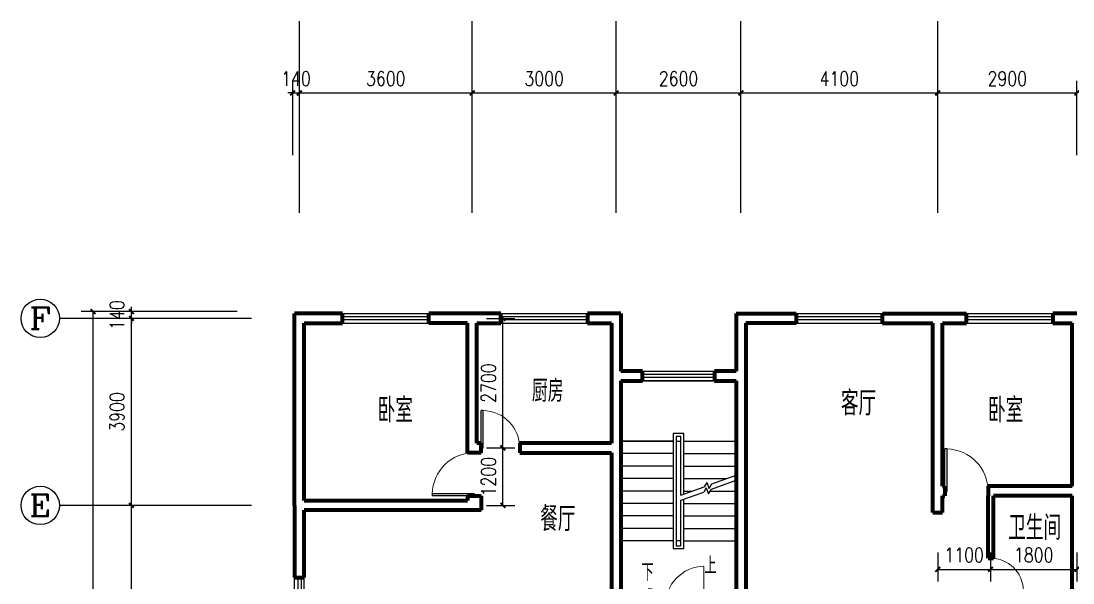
# Model space of a CAD drawing. Extents: x -389630 to -350334, y 113124 to 141441.
# Drawn here: x -389630 to -367712, y 129566 to 141283 of the extents above; entities that cross this region are included whole.
import ezdxf
from ezdxf.enums import TextEntityAlignment as Align

# ---------------------------------------------------------------- set-up
doc = ezdxf.new("R2010")
doc.units = 0
doc.header["$LTSCALE"] = 1000
doc.header["$MEASUREMENT"] = 0
doc.header["$PDMODE"] = 34
doc.linetypes.add('DASHED', pattern=[0.75, 0.5, -0.25])
doc.layers.get('0').update_dxf_attribs({"linetype": 'CONTINUOUS'})
doc.layers.get('Defpoints').update_dxf_attribs({"linetype": 'CONTINUOUS'})
for name, color, linetype in [('Door', 242, 'CONTINUOUS'), ('PUB_DIM', 3, 'CONTINUOUS'), ('PUB_TEXT', 7, 'CONTINUOUS'), ('STAIR', 5, 'CONTINUOUS'), ('WINDOW', 3, 'CONTINUOUS')]:
    doc.layers.add(name, color=color, linetype=linetype)
doc.layers.add('WALL', color=7, linetype='CONTINUOUS', lineweight=70)
doc.styles.add('_TCH_AXIS', font='COMPLEX', dxfattribs={"bigfont": 'GBCBIG'})
doc.styles.add('_TCH_DIM', font='SIMPLEX', dxfattribs={"bigfont": 'GBCBIG'})
doc.styles.add('DIM_FONT', font='SIMPLEX.shx', dxfattribs={"width": 0.8})
doc.dimstyles.new('DIMN', dxfattribs={"dimtxt": 300, "dimasz": 100, "dimexe": 250, "dimexo": 300, "dimgap": 150, "dimtad": 1, "dimdec": 0, "dimzin": 0, "dimdsep": 46, "dimtxsty": 'DIM_FONT', "dimblk": 'ARCHTICK', "dimcen": 0.09, "dimclrt": 7, "dimazin": 2, "dimtfac": 1, "dimtdec": 0, "dimtix": 1, "dimtmove": 2, "dimatfit": 3, "dimldrblk": 'ARCHTICK', "dimfxl": 1, "dimtolj": 1, "dimtzin": 0, "dimarcsym": 0})

# ---------------------------------------------------------------- blocks, each defined once
blk = doc.blocks.new('$DorLib2D$00000001')
for p, q in [((0.45, 0.975), (0.5, 0.975)), ((0.45, 0), (0.45, 0.975)), ((0.5, 0), (0.5, 0.975)), ((0.5, 0), (0.45, 0))]:
    blk.add_line(p, q)
at = {"lineweight": 13}
blk.add_arc((0.475, 0), 0.975, 91.4693, 180, dxfattribs=at)
blk = doc.blocks.new('_ArchTick')
at = {"color": 0, "linetype": 'ByBlock', "const_width": 0.4}
blk.add_lwpolyline([(-0.5, -0.5), (0.5, 0.5)], dxfattribs=at)
blk = doc.blocks.new('*D619')
at = {"layer": 'Defpoints', "color": 0}
for p in [(-370530, 130504), (-369430, 130504), (-369430, 129850)]:
    blk.add_point(p, dxfattribs=at)
at = {"layer": 'PUB_DIM', "color": 0, "lineweight": -2}
for p, q in [((-370530, 130204), (-370530, 129600)), ((-369430, 130204), (-369430, 129600)), ((-370530, 129850), (-369430, 129850))]:
    blk.add_line(p, q, dxfattribs=at)
at = {"layer": 'PUB_DIM', "color": 0, "lineweight": -2, "xscale": 100, "yscale": 100, "zscale": 100, "rotation": 180}
blk.add_blockref('_ArchTick', (-370530, 129850), dxfattribs=at)
at = {"layer": 'PUB_DIM', "color": 0, "lineweight": -2, "xscale": 100, "yscale": 100, "zscale": 100}
blk.add_blockref('_ArchTick', (-369430, 129850), dxfattribs=at)
at = {"layer": 'PUB_DIM', "color": 7, "insert": (-369980, 130150), "char_height": 300, "attachment_point": 5, "style": 'DIM_FONT'}
blk.add_mtext('\\A1;1100', dxfattribs=at)
blk = doc.blocks.new('*D618')
at = {"layer": 'Defpoints', "color": 0}
for p in [(-369430, 130504), (-367630, 130504), (-367630, 129850)]:
    blk.add_point(p, dxfattribs=at)
at = {"layer": 'PUB_DIM', "color": 0, "lineweight": -2}
for p, q in [((-369430, 130204), (-369430, 129600)), ((-367630, 130204), (-367630, 129600)), ((-369430, 129850), (-367630, 129850))]:
    blk.add_line(p, q, dxfattribs=at)
at = {"layer": 'PUB_DIM', "color": 0, "lineweight": -2, "xscale": 100, "yscale": 100, "zscale": 100, "rotation": 180}
blk.add_blockref('_ArchTick', (-369430, 129850), dxfattribs=at)
at = {"layer": 'PUB_DIM', "color": 0, "lineweight": -2, "xscale": 100, "yscale": 100, "zscale": 100}
blk.add_blockref('_ArchTick', (-367630, 129850), dxfattribs=at)
at = {"layer": 'PUB_DIM', "color": 7, "insert": (-368530, 130150), "char_height": 300, "attachment_point": 5, "style": 'DIM_FONT'}
blk.add_mtext('\\A1;1800', dxfattribs=at)
blk = doc.blocks.new('*D609')
at = {"layer": 'Defpoints', "color": 0}
for p in [(-380230, 132383), (-379590, 132383), (-380230, 131183)]:
    blk.add_point(p, dxfattribs=at)
at = {"layer": 'PUB_DIM', "color": 0, "lineweight": -2}
for p, q in [((-379930, 132383), (-379340, 132383)), ((-379590, 131183), (-379590, 132383)), ((-379930, 131183), (-379340, 131183))]:
    blk.add_line(p, q, dxfattribs=at)
at = {"layer": 'PUB_DIM', "color": 0, "lineweight": -2, "xscale": 100, "yscale": 100, "zscale": 100}
for p, rotation in [((-379590, 132383), 90), ((-379590, 131183), 270)]:
    blk.add_blockref('_ArchTick', p, dxfattribs=dict(at, rotation=rotation))
at = {"layer": 'PUB_DIM', "color": 7, "insert": (-379890, 131783), "char_height": 300, "attachment_point": 5, "rotation": 90, "style": 'DIM_FONT'}
blk.add_mtext('\\A1;1200', dxfattribs=at)
blk = doc.blocks.new('*D608')
at = {"layer": 'Defpoints', "color": 0}
for p in [(-380230, 135083), (-379590, 135083), (-380230, 132383)]:
    blk.add_point(p, dxfattribs=at)
at = {"layer": 'PUB_DIM', "color": 0, "lineweight": -2}
for p, q in [((-379930, 135083), (-379340, 135083)), ((-379590, 132383), (-379590, 135083)), ((-379930, 132383), (-379340, 132383))]:
    blk.add_line(p, q, dxfattribs=at)
at = {"layer": 'PUB_DIM', "color": 0, "lineweight": -2, "xscale": 100, "yscale": 100, "zscale": 100}
for p, rotation in [((-379590, 135083), 90), ((-379590, 132383), 270)]:
    blk.add_blockref('_ArchTick', p, dxfattribs=dict(at, rotation=rotation))
at = {"layer": 'PUB_DIM', "color": 7, "insert": (-379890, 133733), "char_height": 300, "attachment_point": 5, "rotation": 90, "style": 'DIM_FONT'}
blk.add_mtext('\\A1;2700', dxfattribs=at)
blk = doc.blocks.new('*D580')
at = {"layer": 'Defpoints', "color": 0}
for p in [(-383830, 139783), (-383970, 138183), (-383830, 138183)]:
    blk.add_point(p, dxfattribs=at)
at = {"layer": 'PUB_DIM', "color": 0, "lineweight": -2}
for p, q in [((-383970, 138483), (-383970, 140033)), ((-383830, 138483), (-383830, 140033)), ((-383970, 139783), (-384070, 139783)), ((-383970, 139783), (-383830, 139783)), ((-383830, 139783), (-383730, 139783))]:
    blk.add_line(p, q, dxfattribs=at)
at = {"layer": 'PUB_DIM', "color": 0, "lineweight": -2, "xscale": 100, "yscale": 100, "zscale": 100}
blk.add_blockref('_ArchTick', (-383970, 139783), dxfattribs=at)
at = {"layer": 'PUB_DIM', "color": 0, "lineweight": -2, "xscale": 100, "yscale": 100, "zscale": 100, "rotation": 180}
blk.add_blockref('_ArchTick', (-383830, 139783), dxfattribs=at)
at = {"layer": 'PUB_DIM', "color": 7, "insert": (-383900, 140083), "char_height": 300, "attachment_point": 5, "style": 'DIM_FONT'}
blk.add_mtext('\\A1;140', dxfattribs=at)
blk = doc.blocks.new('*D579')
at = {"layer": 'Defpoints', "color": 0}
for p in [(-380230, 139783), (-383830, 138183), (-380230, 138183)]:
    blk.add_point(p, dxfattribs=at)
at = {"layer": 'PUB_DIM', "color": 0, "lineweight": -2}
for p, q in [((-383830, 138483), (-383830, 140033)), ((-380230, 138483), (-380230, 140033)), ((-383830, 139783), (-380230, 139783))]:
    blk.add_line(p, q, dxfattribs=at)
at = {"layer": 'PUB_DIM', "color": 0, "lineweight": -2, "xscale": 100, "yscale": 100, "zscale": 100, "rotation": 180}
blk.add_blockref('_ArchTick', (-383830, 139783), dxfattribs=at)
at = {"layer": 'PUB_DIM', "color": 0, "lineweight": -2, "xscale": 100, "yscale": 100, "zscale": 100}
blk.add_blockref('_ArchTick', (-380230, 139783), dxfattribs=at)
at = {"layer": 'PUB_DIM', "color": 7, "insert": (-382030, 140083), "char_height": 300, "attachment_point": 5, "style": 'DIM_FONT'}
blk.add_mtext('\\A1;3600', dxfattribs=at)
blk = doc.blocks.new('*D578')
at = {"layer": 'Defpoints', "color": 0}
for p in [(-377230, 139783), (-380230, 138183), (-377230, 138183)]:
    blk.add_point(p, dxfattribs=at)
at = {"layer": 'PUB_DIM', "color": 0, "lineweight": -2}
for p, q in [((-380230, 138483), (-380230, 140033)), ((-377230, 138483), (-377230, 140033)), ((-380230, 139783), (-377230, 139783))]:
    blk.add_line(p, q, dxfattribs=at)
at = {"layer": 'PUB_DIM', "color": 0, "lineweight": -2, "xscale": 100, "yscale": 100, "zscale": 100, "rotation": 180}
blk.add_blockref('_ArchTick', (-380230, 139783), dxfattribs=at)
at = {"layer": 'PUB_DIM', "color": 0, "lineweight": -2, "xscale": 100, "yscale": 100, "zscale": 100}
blk.add_blockref('_ArchTick', (-377230, 139783), dxfattribs=at)
at = {"layer": 'PUB_DIM', "color": 7, "insert": (-378730, 140083), "char_height": 300, "attachment_point": 5, "style": 'DIM_FONT'}
blk.add_mtext('\\A1;3000', dxfattribs=at)
blk = doc.blocks.new('*D577')
at = {"layer": 'Defpoints', "color": 0}
for p in [(-374630, 139783), (-377230, 138183), (-374630, 138183)]:
    blk.add_point(p, dxfattribs=at)
at = {"layer": 'PUB_DIM', "color": 0, "lineweight": -2}
for p, q in [((-377230, 138483), (-377230, 140033)), ((-374630, 138483), (-374630, 140033)), ((-377230, 139783), (-374630, 139783))]:
    blk.add_line(p, q, dxfattribs=at)
at = {"layer": 'PUB_DIM', "color": 0, "lineweight": -2, "xscale": 100, "yscale": 100, "zscale": 100, "rotation": 180}
blk.add_blockref('_ArchTick', (-377230, 139783), dxfattribs=at)
at = {"layer": 'PUB_DIM', "color": 0, "lineweight": -2, "xscale": 100, "yscale": 100, "zscale": 100}
blk.add_blockref('_ArchTick', (-374630, 139783), dxfattribs=at)
at = {"layer": 'PUB_DIM', "color": 7, "insert": (-375930, 140083), "char_height": 300, "attachment_point": 5, "style": 'DIM_FONT'}
blk.add_mtext('\\A1;2600', dxfattribs=at)
blk = doc.blocks.new('*D576')
at = {"layer": 'Defpoints', "color": 0}
for p in [(-370530, 139783), (-374630, 138183), (-370530, 138183)]:
    blk.add_point(p, dxfattribs=at)
at = {"layer": 'PUB_DIM', "color": 0, "lineweight": -2}
for p, q in [((-374630, 138483), (-374630, 140033)), ((-370530, 138483), (-370530, 140033)), ((-374630, 139783), (-370530, 139783))]:
    blk.add_line(p, q, dxfattribs=at)
at = {"layer": 'PUB_DIM', "color": 0, "lineweight": -2, "xscale": 100, "yscale": 100, "zscale": 100, "rotation": 180}
blk.add_blockref('_ArchTick', (-374630, 139783), dxfattribs=at)
at = {"layer": 'PUB_DIM', "color": 0, "lineweight": -2, "xscale": 100, "yscale": 100, "zscale": 100}
blk.add_blockref('_ArchTick', (-370530, 139783), dxfattribs=at)
at = {"layer": 'PUB_DIM', "color": 7, "insert": (-372580, 140083), "char_height": 300, "attachment_point": 5, "style": 'DIM_FONT'}
blk.add_mtext('\\A1;4100', dxfattribs=at)
blk = doc.blocks.new('*D575')
at = {"layer": 'Defpoints', "color": 0}
for p in [(-367630, 139783), (-370530, 138183), (-367630, 138183)]:
    blk.add_point(p, dxfattribs=at)
at = {"layer": 'PUB_DIM', "color": 0, "lineweight": -2}
for p, q in [((-370530, 138483), (-370530, 140033)), ((-367630, 138483), (-367630, 140033)), ((-370530, 139783), (-367630, 139783))]:
    blk.add_line(p, q, dxfattribs=at)
at = {"layer": 'PUB_DIM', "color": 0, "lineweight": -2, "xscale": 100, "yscale": 100, "zscale": 100, "rotation": 180}
blk.add_blockref('_ArchTick', (-370530, 139783), dxfattribs=at)
at = {"layer": 'PUB_DIM', "color": 0, "lineweight": -2, "xscale": 100, "yscale": 100, "zscale": 100}
blk.add_blockref('_ArchTick', (-367630, 139783), dxfattribs=at)
at = {"layer": 'PUB_DIM', "color": 7, "insert": (-369080, 140083), "char_height": 300, "attachment_point": 5, "style": 'DIM_FONT'}
blk.add_mtext('\\A1;2900', dxfattribs=at)
blk = doc.blocks.new('*D525')
at = {"layer": 'Defpoints', "color": 0}
for p in [(-387330, 131183), (-384830, 131183), (-384830, 126383)]:
    blk.add_point(p, dxfattribs=at)
at = {"layer": 'PUB_DIM', "color": 0, "lineweight": -2}
for p, q in [((-385130, 131183), (-387580, 131183)), ((-387330, 126383), (-387330, 131183)), ((-385130, 126383), (-387580, 126383))]:
    blk.add_line(p, q, dxfattribs=at)
at = {"layer": 'PUB_DIM', "color": 0, "lineweight": -2, "xscale": 100, "yscale": 100, "zscale": 100}
for p, rotation in [((-387330, 131183), 90), ((-387330, 126383), 270)]:
    blk.add_blockref('_ArchTick', p, dxfattribs=dict(at, rotation=rotation))
at = {"layer": 'PUB_DIM', "color": 7, "insert": (-387630, 128783), "char_height": 300, "attachment_point": 5, "rotation": 90, "style": 'DIM_FONT'}
blk.add_mtext('\\A1;4800', dxfattribs=at)
blk = doc.blocks.new('*D524')
at = {"layer": 'Defpoints', "color": 0}
for p in [(-387330, 135083), (-384830, 135083), (-384830, 131183)]:
    blk.add_point(p, dxfattribs=at)
at = {"layer": 'PUB_DIM', "color": 0, "lineweight": -2}
for p, q in [((-385130, 135083), (-387580, 135083)), ((-387330, 131183), (-387330, 135083)), ((-385130, 131183), (-387580, 131183))]:
    blk.add_line(p, q, dxfattribs=at)
at = {"layer": 'PUB_DIM', "color": 0, "lineweight": -2, "xscale": 100, "yscale": 100, "zscale": 100}
for p, rotation in [((-387330, 135083), 90), ((-387330, 131183), 270)]:
    blk.add_blockref('_ArchTick', p, dxfattribs=dict(at, rotation=rotation))
at = {"layer": 'PUB_DIM', "color": 7, "insert": (-387630, 133133), "char_height": 300, "attachment_point": 5, "rotation": 90, "style": 'DIM_FONT'}
blk.add_mtext('\\A1;3900', dxfattribs=at)
blk = doc.blocks.new('*D523')
at = {"layer": 'Defpoints', "color": 0}
for p in [(-387330, 135223), (-384830, 135223), (-384830, 135083)]:
    blk.add_point(p, dxfattribs=at)
at = {"layer": 'PUB_DIM', "color": 0, "lineweight": -2}
for p, q in [((-387330, 135223), (-387330, 135323)), ((-385130, 135223), (-387580, 135223)), ((-385130, 135083), (-387580, 135083)), ((-387330, 135083), (-387330, 135223)), ((-387330, 135083), (-387330, 134983))]:
    blk.add_line(p, q, dxfattribs=at)
at = {"layer": 'PUB_DIM', "color": 0, "lineweight": -2, "xscale": 100, "yscale": 100, "zscale": 100}
for p, rotation in [((-387330, 135223), 270), ((-387330, 135083), 90)]:
    blk.add_blockref('_ArchTick', p, dxfattribs=dict(at, rotation=rotation))
at = {"layer": 'PUB_DIM', "color": 7, "insert": (-387630, 135153), "char_height": 300, "attachment_point": 5, "rotation": 90, "style": 'DIM_FONT'}
blk.add_mtext('\\A1;140', dxfattribs=at)
blk = doc.blocks.new('*D522')
at = {"layer": 'Defpoints', "color": 0}
for p in [(-388130, 135223), (-385130, 135223), (-385130, 119643)]:
    blk.add_point(p, dxfattribs=at)
at = {"layer": 'PUB_DIM', "color": 0, "lineweight": -2}
for p, q in [((-385430, 135223), (-388380, 135223)), ((-388130, 119643), (-388130, 135223)), ((-385430, 119643), (-388380, 119643))]:
    blk.add_line(p, q, dxfattribs=at)
at = {"layer": 'PUB_DIM', "color": 0, "lineweight": -2, "xscale": 100, "yscale": 100, "zscale": 100}
for p, rotation in [((-388130, 135223), 90), ((-388130, 119643), 270)]:
    blk.add_blockref('_ArchTick', p, dxfattribs=dict(at, rotation=rotation))
at = {"layer": 'PUB_DIM', "color": 7, "insert": (-388430, 127433), "char_height": 300, "attachment_point": 5, "rotation": 90, "style": 'DIM_FONT'}
blk.add_mtext('\\A1;15580', dxfattribs=at)
blk = doc.blocks.new('$TCHSYS$WIN2D')
for p, q in [((-0.5, 0.5), (0.5, 0.5)), ((0.5, 0.167), (-0.5, 0.167)), ((0.5, -0.167), (-0.5, -0.167)), ((-0.5, -0.5), (0.5, -0.5))]:
    blk.add_line(p, q)
blk = doc.blocks.new('$WinLib2D$00000001')
for p, q in [((-0.5, 0.5), (0.5, 0.5)), ((0.5, 0.167), (-0.5, 0.167)), ((0.5, -0.167), (-0.5, -0.167)), ((-0.5, -0.5), (0.5, -0.5))]:
    blk.add_line(p, q)
blk = doc.blocks.new('$DorLib2D$00000025')
at = {"const_width": 0.02}
for points in [[(0.481, -0.001), (0.481, 0.691)], [(-0.481, 0.001), (-0.481, 0.308)]]:
    blk.add_lwpolyline(points, dxfattribs=at)
at = {"lineweight": 13}
for centre, radius, start, end in [((0.505, -0.002), 0.699, 91.9397, 179.7238), ((-0.501, 0.003), 0.307, 359.7899, 85.7508)]:
    blk.add_arc(centre, radius, start, end, dxfattribs=at)

msp = doc.modelspace()

# ---------------------------------------------------------------- linework, layer by layer
at = {"color": 3}
for points in [[(-376584.9, 130059.9, 0, 0, 0), (-376584.9, 133246.3, 0, 0, 0), (-375328.1, 133246.3, 0, 0, 0), (-375328.1, 132374.4, 80, 0, 0), (-375328.1, 132074.4, 0, 0, 0)], [(-375274.9, 130203.8, 0, 0, 0), (-375274.9, 131108.4, 80, 0, 0), (-375274.9, 131408.4, 0, 0, 0)]]:
    msp.add_lwpolyline(points, format="xyseb", dxfattribs=at)
at = {"layer": 'PUB_DIM'}
for p, q in [((-383829.9, 137282.8), (-383829.9, 141282.8)), ((-380229.9, 137282.8), (-380229.9, 141282.8)), ((-377229.9, 137282.8), (-377229.9, 141282.8)), ((-374629.9, 137282.8), (-374629.9, 141282.8)), ((-370529.9, 137282.8), (-370529.9, 141282.8)), ((-384829.9, 135082.8), (-388829.9, 135082.8)), ((-384829.9, 131182.8), (-388829.9, 131182.8))]:
    msp.add_line(p, q, dxfattribs=at)
for centre in [(-389229.9, 135082.8), (-389229.9, 131182.8)]:
    msp.add_circle(centre, 400, dxfattribs=at)
at = {"layer": 'STAIR'}
for p, q in [((-374729.9, 133782.8), (-377129.9, 133782.8)), ((-377129.9, 133782.8), (-377129.9, 132522.8)), ((-374729.9, 132522.8), (-374729.9, 133782.8)), ((-375819.9, 132682.8), (-376039.9, 132682.8)), ((-376039.9, 132682.8), (-376039.9, 130282.8)), ((-375879.9, 132622.8), (-375979.9, 132622.8)), ((-375979.9, 132622.8), (-375979.9, 130342.8)), ((-375879.9, 131397), (-375879.9, 132622.8)), ((-375819.9, 131418.7), (-375819.9, 132682.8)), ((-377129.9, 132522.8), (-377129.9, 130442.8)), ((-376039.9, 132522.8), (-377129.9, 132522.8)), ((-377129.9, 132522.8), (-376039.9, 132522.8)), ((-375979.9, 132522.8), (-375979.9, 130442.8)), ((-375979.9, 132522.8), (-375879.9, 132522.8)), ((-375879.9, 131397), (-375879.9, 132522.8)), ((-375819.9, 132522.8), (-374729.9, 132522.8)), ((-375819.9, 132522.8), (-374729.9, 132522.8)), ((-374729.9, 131813), (-374729.9, 132522.8)), ((-376039.9, 132262.8), (-377129.9, 132262.8)), ((-375819.9, 132262.8), (-374729.9, 132262.8)), ((-376039.9, 132002.8), (-377129.9, 132002.8)), ((-375819.9, 132002.8), (-374729.9, 132002.8)), ((-376039.9, 131742.8), (-377129.9, 131742.8)), ((-375819.9, 131742.8), (-374924.1, 131742.8)), ((-375234.7, 131630.4), (-374729.9, 131813)), ((-374729.9, 130442.8), (-374729.9, 131813)), ((-375879.9, 131397), (-375393.8, 131572.9)), ((-375353.8, 131551.7), (-375405.4, 131462.3)), ((-375342.2, 131662.3), (-375393.8, 131572.9)), ((-375353.8, 131551.7), (-375306.8, 131427.2)), ((-375342.2, 131662.3), (-375295.2, 131537.8)), ((-375306.8, 131427.1), (-375246.3, 131519.7)), ((-375295.2, 131537.8), (-375234.7, 131630.4)), ((-375246.1, 131519.9), (-374729.9, 131706.7)), ((-376039.9, 131482.8), (-377129.9, 131482.8)), ((-375879.9, 131290.7), (-375405.4, 131462.3)), ((-375879.9, 130342.8), (-375879.9, 131290.7)), ((-375819.9, 131482.8), (-375642.8, 131482.8)), ((-375819.9, 130282.8), (-375819.9, 131312.4)), ((-375270.4, 131482.8), (-374729.9, 131482.8)), ((-376039.9, 131222.8), (-377129.9, 131222.8)), ((-375879.9, 130442.8), (-375879.9, 131221.6)), ((-375819.9, 131222.8), (-374729.9, 131222.8)), ((-376039.9, 130962.8), (-377129.9, 130962.8)), ((-375819.9, 130962.8), (-374729.9, 130962.8)), ((-376039.9, 130702.8), (-377129.9, 130702.8)), ((-375819.9, 130702.8), (-374729.9, 130702.8)), ((-376039.9, 130442.8), (-377129.9, 130442.8)), ((-375879.9, 130442.8), (-375979.9, 130442.8)), ((-375819.9, 130442.8), (-374729.9, 130442.8)), ((-376039.9, 130282.8), (-375819.9, 130282.8)), ((-375979.9, 130342.8), (-375879.9, 130342.8))]:
    msp.add_line(p, q, dxfattribs=at)
at = {"layer": 'WALL'}
for p, q in [((-383929.9, 131182.8), (-383929.9, 135182.8)), ((-382929.9, 135182.8), (-383929.9, 135182.8)), ((-382929.9, 134982.8), (-382929.9, 135182.8)), ((-381129.9, 134982.8), (-381129.9, 135182.8)), ((-379629.9, 135182.8), (-381129.9, 135182.8)), ((-379629.9, 134982.8), (-379629.9, 135182.8)), ((-377129.9, 135182.8), (-377829.9, 135182.8)), ((-377829.9, 135182.8), (-377829.9, 134982.8)), ((-377129.9, 135182.8), (-377129.9, 133982.8)), ((-374729.9, 135182.8), (-374729.9, 133982.8)), ((-374729.9, 135182.8), (-373479.9, 135182.8)), ((-373479.9, 135182.8), (-373479.9, 134982.8)), ((-371679.9, 134982.8), (-371679.9, 135182.8)), ((-371679.9, 135182.8), (-369929.9, 135182.8)), ((-369929.9, 134982.8), (-369929.9, 135182.8)), ((-367629.9, 135182.8), (-368129.9, 135182.8)), ((-368129.9, 135182.8), (-368129.9, 134982.8)), ((-383729.9, 131282.8), (-383729.9, 134982.8)), ((-383729.9, 134982.8), (-382929.9, 134982.8)), ((-380329.9, 134982.8), (-381129.9, 134982.8)), ((-380329.9, 132282.8), (-380329.9, 134982.8)), ((-380129.9, 132482.8), (-380129.9, 134982.8)), ((-380129.9, 134982.8), (-379629.9, 134982.8)), ((-377829.9, 134982.8), (-377329.9, 134982.8)), ((-377329.9, 134982.8), (-377329.9, 133882.8)), ((-374529.9, 134982.8), (-374529.9, 133882.8)), ((-373479.9, 134982.8), (-374529.9, 134982.8)), ((-371679.9, 134982.8), (-370629.9, 134982.8)), ((-370629.9, 131482.8), (-370629.9, 134982.8)), ((-370429.9, 131582.8), (-370429.9, 134982.8)), ((-370429.9, 134982.8), (-369929.9, 134982.8)), ((-368129.9, 134982.8), (-367729.9, 134982.8)), ((-367729.9, 131582.8), (-367729.9, 134982.8)), ((-376679.9, 133982.8), (-377129.9, 133982.8)), ((-376679.9, 133782.8), (-376679.9, 133982.8)), ((-374729.9, 133982.8), (-375179.9, 133982.8)), ((-375179.9, 133982.8), (-375179.9, 133782.8)), ((-377329.9, 133882.8), (-377329.9, 132482.8)), ((-377129.9, 133782.8), (-376679.9, 133782.8)), ((-377129.9, 133782.8), (-377129.9, 132382.8)), ((-375179.9, 133782.8), (-374729.9, 133782.8)), ((-374729.9, 133782.8), (-374729.9, 129182.8)), ((-374529.9, 133882.8), (-374529.9, 129182.8)), ((-380039.9, 132482.8), (-380129.9, 132482.8)), ((-380039.9, 132282.8), (-380039.9, 132482.8)), ((-377329.9, 132482.8), (-379239.9, 132482.8)), ((-379239.9, 132482.8), (-379239.9, 132282.8)), ((-380039.9, 132282.8), (-380329.9, 132282.8)), ((-379239.9, 132282.8), (-377329.9, 132282.8)), ((-377329.9, 132282.8), (-377329.9, 129182.8)), ((-377129.9, 132382.8), (-377129.9, 129182.8)), ((-370429.9, 131582.8), (-370379.9, 131582.8)), ((-370379.9, 131582.8), (-370379.9, 131382.8)), ((-369430, 131582.8), (-369479.9, 131582.8)), ((-369479.9, 131582.8), (-369479.9, 131382.8)), ((-367729.9, 131582.8), (-369430, 131582.8)), ((-380329.9, 131382.8), (-380039.9, 131382.8)), ((-380329.9, 131382.8), (-380329.9, 131282.8)), ((-380039.9, 131382.8), (-380039.9, 131082.8)), ((-370629.9, 131032.8), (-370629.9, 131482.8)), ((-370429.9, 131032.8), (-370429.9, 131382.8)), ((-370429.9, 131382.8), (-370379.9, 131382.8)), ((-369479.9, 130082.8), (-369479.9, 131382.8)), ((-367729.9, 131382.8), (-369370, 131382.8)), ((-369370, 130082.8), (-369370, 131382.8)), ((-367729.9, 129182.8), (-367729.9, 131382.8)), ((-383929.9, 131182.8), (-383929.9, 131082.8)), ((-383929.9, 131132.8), (-383929.9, 129682.8)), ((-383729.9, 131282.8), (-380329.9, 131282.8)), ((-380039.9, 131082.8), (-383729.9, 131082.8)), ((-383729.9, 129682.8), (-383729.9, 131082.8)), ((-370629.9, 131032.8), (-370429.9, 131032.8)), ((-369479.9, 130082.8), (-369370, 130082.8)), ((-383929.9, 129682.8), (-383729.9, 129682.8))]:
    msp.add_line(p, q, dxfattribs=at)

# ---------------------------------------------------------------- block references
at = {"layer": 'Door', "xscale": -800, "yscale": 800, "zscale": -800}
msp.add_blockref('$DorLib2D$00000001', (-379639.9, 132382.8), dxfattribs=at)
at = {"layer": 'Door'}
for p, xscale, yscale, zscale, rotation in [((-380184.9, 131832.8), -900, 900, -900, 90), ((-369929.9, 131482.8), 900, -900, 900, 180), ((-369430, 129732.8), -700, -700, -700, 90)]:
    msp.add_blockref('$DorLib2D$00000001', p, dxfattribs=dict(at, xscale=xscale, yscale=yscale, zscale=zscale, rotation=rotation))
at = {"layer": 'Door', "linetype": 'DASHED', "xscale": 1200, "yscale": 1200, "zscale": 1200, "rotation": 359.9999999999986}
msp.add_blockref('$DorLib2D$00000025', (-375979.9, 129082.8), dxfattribs=at)
at = {"layer": 'WINDOW', "xscale": -1800, "yscale": -200, "zscale": -1800}
for p, rotation in [((-382029.9, 135082.8), 180), ((-383829.9, 128782.8), 270)]:
    msp.add_blockref('$WinLib2D$00000001', p, dxfattribs=dict(at, rotation=rotation))
at = {"layer": 'WINDOW', "yscale": 200}
for name, p, xscale, zscale in [('$TCHSYS$WIN2D', (-378729.9, 135082.8), 1800, 1800), ('$TCHSYS$WIN2D', (-372579.9, 135082.8), 1800, 1800), ('$TCHSYS$WIN2D', (-369029.9, 135082.8), 1800, 1800), ('$WinLib2D$00000001', (-375929.9, 133882.8), 1500, 1500)]:
    msp.add_blockref(name, p, dxfattribs=dict(at, xscale=xscale, zscale=zscale))

# ---------------------------------------------------------------- texts
at = {"layer": 'PUB_DIM', "style": '_TCH_AXIS', "width": 1.3125}
for s, p, p2 in [('F', (-389456.2, 134856.5), (-389003.6, 134856.5)), ('E', (-389456.2, 130956.5), (-389003.6, 130956.5))]:
    msp.add_text(s, height=452.5, dxfattribs=at).set_placement(p, p2, align=Align.FIT)
at = {"layer": 'PUB_TEXT', "color": 7}
for s, height, style, p in [('厨房', 459.57, '_TCH_AXIS', (-378986.1, 133342.9)), ('卧室', 510.64, '_TCH_AXIS', (-382199, 132915.1)), ('客厅', 510.64, '_TCH_AXIS', (-372547, 133058.7)), ('卧室', 510.64, '_TCH_AXIS', (-369482.8, 132915.1)), ('餐厅', 510.64, '_TCH_AXIS', (-378812.9, 130647.1)), ('卫生间', 510.64, '_TCH_AXIS', (-369062, 130462.7)), ('上', 357.4, '_TCH_DIM', (-375394.1, 129753.8)), ('下', 357.4, '_TCH_DIM', (-376704.1, 129609.9))]:
    msp.add_text(s, height=height, dxfattribs=dict(at, style=style)).set_placement(p)

# ---------------------------------------------------------------- dimensions: what is measured, and where the dimension line sits
at = {"layer": 'PUB_DIM'}
for p1, p2, distance, picture, middle in [((-383969.9, 138182.8), (-383829.9, 138182.8), 1600, '*D580', (-383899.9, 140082.8)), ((-383829.9, 138182.8), (-380229.9, 138182.8), 1600, '*D579', (-382029.9, 140082.8)), ((-380229.9, 138182.8), (-377229.9, 138182.8), 1600, '*D578', (-378729.9, 140082.8)), ((-377229.9, 138182.8), (-374629.9, 138182.8), 1600, '*D577', (-375929.9, 140082.8)), ((-374629.9, 138182.8), (-370529.9, 138182.8), 1600, '*D576', (-372579.9, 140082.8)), ((-370529.9, 138182.8), (-367629.9, 138182.8), 1600, '*D575', (-369079.9, 140082.8)), ((-384829.9, 135082.8), (-384829.9, 135222.8), 2500, '*D523', (-387629.9, 135152.8)), ((-385129.9, 119642.8), (-385129.9, 135222.8), 3000, '*D522', (-388429.9, 127432.8)), ((-384829.9, 131182.8), (-384829.9, 135082.8), 2500, '*D524', (-387629.9, 133132.8)), ((-380229.9, 132382.8), (-380229.9, 135082.8), -639.6, '*D608', (-379890.3, 133732.8)), ((-380229.9, 131182.8), (-380229.9, 132382.8), -639.6, '*D609', (-379890.3, 131782.8)), ((-384829.9, 126382.8), (-384829.9, 131182.8), 2500, '*D525', (-387629.9, 128782.8)), ((-370529.9, 130504), (-369430, 130504), -654.2, '*D619', (-369980, 130149.8)), ((-369430, 130504), (-367629.9, 130504), -654.2, '*D618', (-368530, 130149.8))]:
    dim = msp.add_aligned_dim(p1=p1, p2=p2, distance=distance, dimstyle='DIMN', dxfattribs=at)
    dim.commit()
    dim.dimension.update_dxf_attribs({"geometry": picture, "text_midpoint": middle})

doc.saveas('drawing.dxf')
